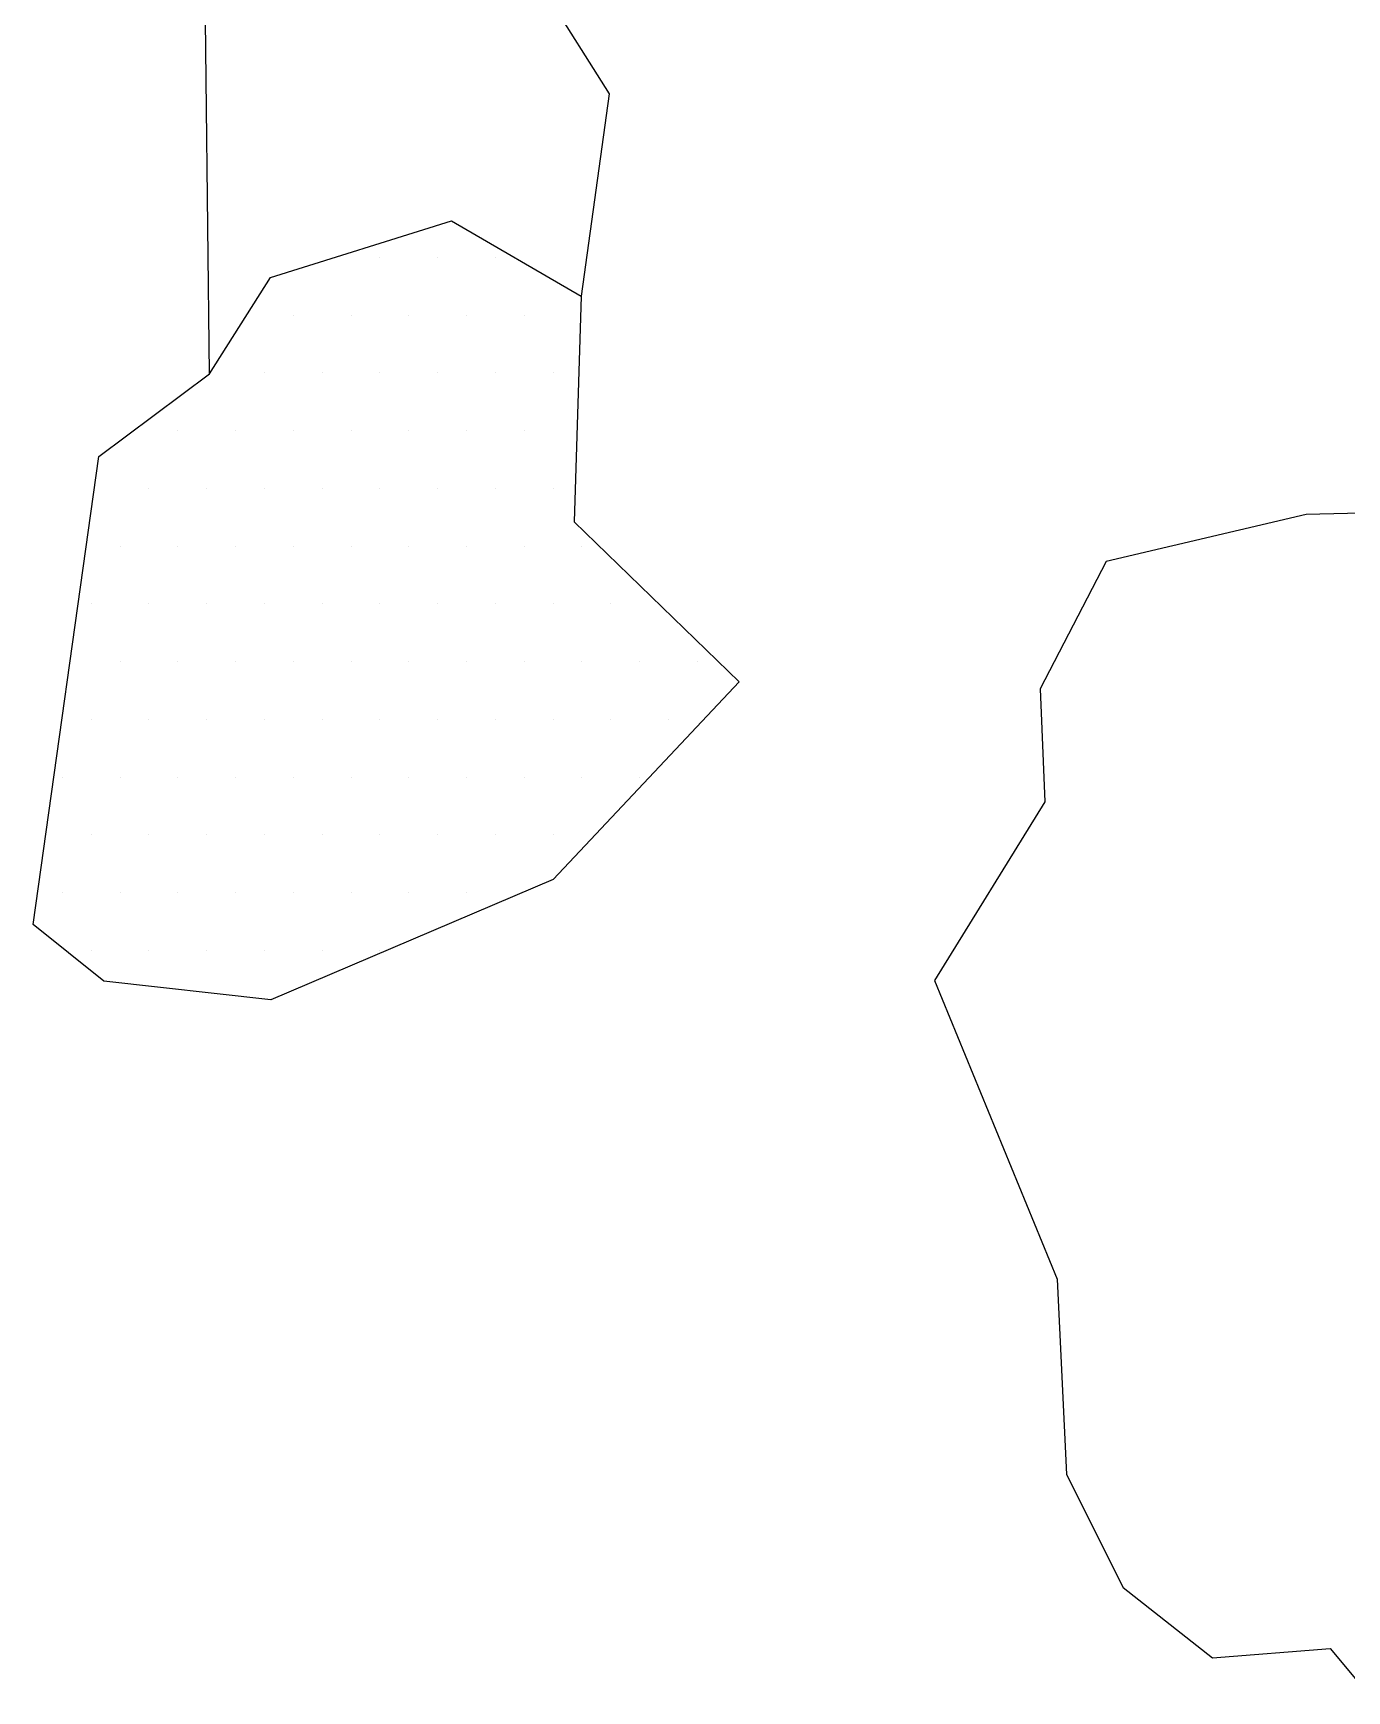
# Model space of a CAD drawing. Header units: metres. Extents: x -210 to 2, y -2077 to -1800.
# Drawn here: x -72.5 to -44.07, y -1896.03 to -1860.14 of the extents above; entities that cross this region are included whole.
import ezdxf

# ---------------------------------------------------------------- set-up
doc = ezdxf.new("R2010")
doc.units = ezdxf.units.M
doc.header["$LTSCALE"] = 25
doc.header["$MEASUREMENT"] = 0
doc.layers.get('0').update_dxf_attribs({"linetype": 'CONTINUOUS'})
doc.layers.add('STEINE', color=4, linetype='CONTINUOUS')
doc.layers.add('STEINESCHRAFF', color=4, linetype='CONTINUOUS')

# ---------------------------------------------------------------- blocks, each defined once
blk = doc.blocks.new('*X3')
at = {"color": 0}
for p, q in [((-65, -1865), (-65, -1865)), ((-63.75, -1865), (-63.75, -1865)), ((-62.5, -1865), (-62.5, -1865)), ((-66.875, -1866.25), (-66.875, -1866.25)), ((-65.625, -1866.25), (-65.625, -1866.25)), ((-64.375, -1866.25), (-64.375, -1866.25)), ((-63.125, -1866.25), (-63.125, -1866.25)), ((-61.875, -1866.25), (-61.875, -1866.25)), ((-67.5, -1867.5), (-67.5, -1867.5)), ((-66.25, -1867.5), (-66.25, -1867.5)), ((-65, -1867.5), (-65, -1867.5)), ((-63.75, -1867.5), (-63.75, -1867.5)), ((-62.5, -1867.5), (-62.5, -1867.5)), ((-61.25, -1867.5), (-61.25, -1867.5)), ((-69.375, -1868.75), (-69.375, -1868.75)), ((-68.125, -1868.75), (-68.125, -1868.75)), ((-66.875, -1868.75), (-66.875, -1868.75)), ((-65.625, -1868.75), (-65.625, -1868.75)), ((-64.375, -1868.75), (-64.375, -1868.75)), ((-63.125, -1868.75), (-63.125, -1868.75)), ((-61.875, -1868.75), (-61.875, -1868.75)), ((-70, -1870), (-70, -1870)), ((-68.75, -1870), (-68.75, -1870)), ((-67.5, -1870), (-67.5, -1870)), ((-66.25, -1870), (-66.25, -1870)), ((-65, -1870), (-65, -1870)), ((-63.75, -1870), (-63.75, -1870)), ((-62.5, -1870), (-62.5, -1870)), ((-61.25, -1870), (-61.25, -1870)), ((-70.625, -1871.25), (-70.625, -1871.25)), ((-69.375, -1871.25), (-69.375, -1871.25)), ((-68.125, -1871.25), (-68.125, -1871.25)), ((-66.875, -1871.25), (-66.875, -1871.25)), ((-65.625, -1871.25), (-65.625, -1871.25)), ((-64.375, -1871.25), (-64.375, -1871.25)), ((-63.125, -1871.25), (-63.125, -1871.25)), ((-61.875, -1871.25), (-61.875, -1871.25)), ((-60.625, -1871.25), (-60.625, -1871.25)), ((-71.25, -1872.5), (-71.25, -1872.5)), ((-70, -1872.5), (-70, -1872.5)), ((-68.75, -1872.5), (-68.75, -1872.5)), ((-67.5, -1872.5), (-67.5, -1872.5)), ((-66.25, -1872.5), (-66.25, -1872.5)), ((-65, -1872.5), (-65, -1872.5)), ((-63.75, -1872.5), (-63.75, -1872.5)), ((-62.5, -1872.5), (-62.5, -1872.5)), ((-61.25, -1872.5), (-61.25, -1872.5)), ((-60, -1872.5), (-60, -1872.5)), ((-70.625, -1873.75), (-70.625, -1873.75)), ((-69.375, -1873.75), (-69.375, -1873.75)), ((-68.125, -1873.75), (-68.125, -1873.75)), ((-66.875, -1873.75), (-66.875, -1873.75)), ((-65.625, -1873.75), (-65.625, -1873.75)), ((-64.375, -1873.75), (-64.375, -1873.75)), ((-63.125, -1873.75), (-63.125, -1873.75)), ((-61.875, -1873.75), (-61.875, -1873.75)), ((-60.625, -1873.75), (-60.625, -1873.75)), ((-59.375, -1873.75), (-59.375, -1873.75)), ((-58.125, -1873.75), (-58.125, -1873.75)), ((-71.25, -1875), (-71.25, -1875)), ((-70, -1875), (-70, -1875)), ((-68.75, -1875), (-68.75, -1875)), ((-67.5, -1875), (-67.5, -1875)), ((-66.25, -1875), (-66.25, -1875)), ((-65, -1875), (-65, -1875)), ((-63.75, -1875), (-63.75, -1875)), ((-62.5, -1875), (-62.5, -1875)), ((-61.25, -1875), (-61.25, -1875)), ((-60, -1875), (-60, -1875)), ((-58.75, -1875), (-58.75, -1875)), ((-71.875, -1876.25), (-71.875, -1876.25)), ((-70.625, -1876.25), (-70.625, -1876.25)), ((-69.375, -1876.25), (-69.375, -1876.25)), ((-68.125, -1876.25), (-68.125, -1876.25)), ((-66.875, -1876.25), (-66.875, -1876.25)), ((-65.625, -1876.25), (-65.625, -1876.25)), ((-64.375, -1876.25), (-64.375, -1876.25)), ((-63.125, -1876.25), (-63.125, -1876.25)), ((-61.875, -1876.25), (-61.875, -1876.25)), ((-60.625, -1876.25), (-60.625, -1876.25)), ((-59.375, -1876.25), (-59.375, -1876.25)), ((-71.25, -1877.5), (-71.25, -1877.5)), ((-70, -1877.5), (-70, -1877.5)), ((-68.75, -1877.5), (-68.75, -1877.5)), ((-67.5, -1877.5), (-67.5, -1877.5)), ((-66.25, -1877.5), (-66.25, -1877.5)), ((-65, -1877.5), (-65, -1877.5)), ((-63.75, -1877.5), (-63.75, -1877.5)), ((-62.5, -1877.5), (-62.5, -1877.5)), ((-61.25, -1877.5), (-61.25, -1877.5)), ((-71.875, -1878.75), (-71.875, -1878.75)), ((-70.625, -1878.75), (-70.625, -1878.75)), ((-69.375, -1878.75), (-69.375, -1878.75)), ((-68.125, -1878.75), (-68.125, -1878.75)), ((-66.875, -1878.75), (-66.875, -1878.75)), ((-65.625, -1878.75), (-65.625, -1878.75)), ((-64.375, -1878.75), (-64.375, -1878.75)), ((-63.125, -1878.75), (-63.125, -1878.75)), ((-71.25, -1880), (-71.25, -1880)), ((-70, -1880), (-70, -1880)), ((-68.75, -1880), (-68.75, -1880)), ((-67.5, -1880), (-67.5, -1880)), ((-66.25, -1880), (-66.25, -1880)), ((-65, -1880), (-65, -1880))]:
    blk.add_line(p, q, dxfattribs=at)

msp = doc.modelspace()

# ---------------------------------------------------------------- linework, layer by layer
at = {"layer": 'STEINE'}
for points in [[(-68.691, -1867.521), (-68.799, -1857.945), (-66.813, -1856.416), (-62.737, -1857.177), (-60.035, -1861.455), (-60.644, -1865.836)], [(-44.952, -1870.564), (-49.281, -1871.585), (-50.706, -1874.337), (-50.603, -1876.782), (-52.995, -1880.655), (-50.342, -1887.122), (-50.136, -1891.35), (-48.912, -1893.794), (-46.976, -1895.321), (-44.429, -1895.116), (-43.664, -1896.033), (-41.678, -1894.402), (-38.978, -1895.113), (-37.197, -1892.514), (-38.065, -1888.44), (-35.113, -1883.955), (-32.924, -1882.222), (-33.587, -1880.949), (-32.112, -1877.739), (-34.966, -1873.971), (-42.864, -1870.512), (-44.952, -1870.564)]]:
    msp.add_lwpolyline(points, dxfattribs=at)
msp.add_lwpolyline([(-71.084, -1869.306), (-68.691, -1867.521), (-67.368, -1865.432), (-63.447, -1864.207), (-60.644, -1865.836), (-60.794, -1870.726), (-57.226, -1874.188), (-61.248, -1878.469), (-67.359, -1881.07), (-70.976, -1880.665), (-72.505, -1879.443)], close=True, dxfattribs=at)

# ---------------------------------------------------------------- block references
at = {"layer": 'STEINESCHRAFF'}
msp.add_blockref('*X3', (0, 0), dxfattribs=at)

doc.saveas('drawing.dxf')
